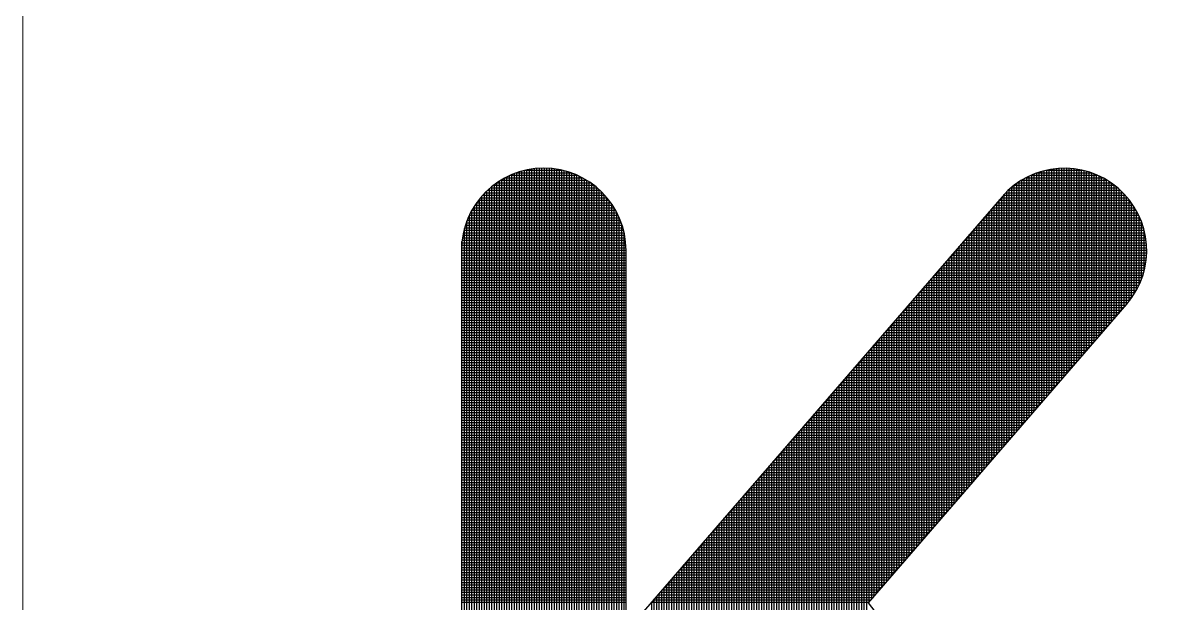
# Model space of a CAD drawing. Header units: inches. Extents: x 1128 to 1969, y -3 to 591.
# Drawn here: x 1795.09 to 1803.04, y 100.5 to 104.54 of the extents above; entities that cross this region are included whole.
import ezdxf

# ---------------------------------------------------------------- set-up
doc = ezdxf.new("R2010")
doc.units = ezdxf.units.IN
doc.header["$MEASUREMENT"] = 0
doc.layers.add('BG 0 -1', color=7, linetype='Continuous')
doc.layers.add('BG ÇÑ±¹Áö¿ª³\xad¹æ±â¼úÁÖ½ÄÈ¸»ç CI', color=7, linetype='Continuous')

msp = doc.modelspace()

# ---------------------------------------------------------------- linework, layer by layer
at = {"layer": 'BG 0 -1', "color": 7, "linetype": 'Continuous', "lineweight": 9}
msp.add_line((1795.0925, 197.7906), (1795.0925, 15.5006), dxfattribs=at)
at = {"layer": 'BG ÇÑ±¹Áö¿ª³\xad¹æ±â¼úÁÖ½ÄÈ¸»ç CI', "color": 242, "linetype": 'Continuous', "lineweight": 25, "true_color": 0xd51c29}
for p, q in [((1798.5768, 96.8906), (1798.5768, 103.5129)), ((1798.5833, 103.5145), (1798.8398, 103.5145)), ((1798.5942, 96.8867), (1798.5942, 103.5169)), ((1798.6115, 96.8834), (1798.6115, 103.5202)), ((1798.6289, 96.8806), (1798.6289, 103.523)), ((1798.6463, 96.8783), (1798.6463, 103.5253)), ((1798.6636, 96.8766), (1798.6636, 103.527)), ((1798.681, 96.8754), (1798.681, 103.5282)), ((1798.6984, 96.8747), (1798.6984, 103.5289)), ((1798.7157, 96.8746), (1798.7157, 103.529)), ((1798.7331, 96.875), (1798.7331, 103.5286)), ((1798.7505, 96.8759), (1798.7505, 103.5277)), ((1798.7678, 96.8773), (1798.7678, 103.5263)), ((1798.7852, 96.8793), (1798.7852, 103.5243)), ((1798.8026, 96.8818), (1798.8026, 103.5217)), ((1798.8199, 96.8849), (1798.8199, 103.5187)), ((1798.8373, 96.8885), (1798.8373, 103.515)), ((1802.2006, 103.5145), (1802.457, 103.5145)), ((1802.206, 101.9393), (1802.206, 103.5157)), ((1802.2234, 101.9594), (1802.2234, 103.5192)), ((1802.2407, 101.9795), (1802.2407, 103.5222)), ((1802.2581, 101.9996), (1802.2581, 103.5246)), ((1802.2755, 102.0197), (1802.2755, 103.5265)), ((1802.2928, 102.0398), (1802.2928, 103.5279)), ((1802.3102, 102.0599), (1802.3102, 103.5287)), ((1802.3275, 102.08), (1802.3275, 103.529)), ((1802.3449, 102.1001), (1802.3449, 103.5288)), ((1802.3623, 102.1202), (1802.3623, 103.528)), ((1802.3796, 102.1403), (1802.3796, 103.5268)), ((1802.397, 102.1604), (1802.397, 103.5249)), ((1802.4144, 102.1805), (1802.4144, 103.5226)), ((1802.4317, 102.2006), (1802.4317, 103.5197)), ((1802.4491, 102.2207), (1802.4491, 103.5162)), ((1798.4032, 96.9648), (1798.4032, 103.4388)), ((1798.413, 103.445), (1799.01, 103.445)), ((1798.4205, 96.9541), (1798.4205, 103.4495)), ((1798.4379, 96.9442), (1798.4379, 103.4594)), ((1798.4435, 103.4624), (1798.9796, 103.4624)), ((1798.4553, 96.9351), (1798.4553, 103.4684)), ((1798.4726, 96.9268), (1798.4726, 103.4768)), ((1798.4792, 103.4797), (1798.9439, 103.4797)), ((1798.49, 96.9192), (1798.49, 103.4844)), ((1798.5074, 96.9122), (1798.5074, 103.4914)), ((1798.5231, 103.4971), (1798.9, 103.4971)), ((1798.5247, 96.9059), (1798.5247, 103.4977)), ((1798.5421, 96.9002), (1798.5421, 103.5034)), ((1798.5594, 96.8951), (1798.5594, 103.5084)), ((1798.8546, 96.8927), (1798.8546, 103.5108)), ((1798.872, 96.8975), (1798.872, 103.5061)), ((1798.8894, 96.9029), (1798.8894, 103.5007)), ((1798.9067, 96.9089), (1798.9067, 103.4947)), ((1798.9241, 96.9155), (1798.9241, 103.4881)), ((1798.9415, 96.9228), (1798.9415, 103.4808)), ((1798.9588, 96.9308), (1798.9588, 103.4728)), ((1798.9762, 96.9394), (1798.9762, 103.4641)), ((1798.9936, 96.9489), (1798.9936, 103.4547)), ((1799.0109, 96.9591), (1799.0109, 103.4445)), ((1802.015, 101.7182), (1802.015, 103.4353)), ((1802.0303, 103.445), (1802.6273, 103.445)), ((1802.0323, 101.7383), (1802.0323, 103.4462)), ((1802.0497, 101.7584), (1802.0497, 103.4564)), ((1802.0608, 103.4624), (1802.5968, 103.4624)), ((1802.0671, 101.7785), (1802.0671, 103.4657)), ((1802.0844, 101.7986), (1802.0844, 103.4742)), ((1802.0965, 103.4797), (1802.5611, 103.4797)), ((1802.1018, 101.8187), (1802.1018, 103.4821)), ((1802.1192, 101.8388), (1802.1192, 103.4892)), ((1802.1365, 101.8589), (1802.1365, 103.4958)), ((1802.1404, 103.4971), (1802.5173, 103.4971)), ((1802.1539, 101.879), (1802.1539, 103.5016)), ((1802.1713, 101.8991), (1802.1713, 103.5069)), ((1802.1886, 101.9192), (1802.1886, 103.5116)), ((1802.4665, 102.2408), (1802.4665, 103.5122)), ((1802.4838, 102.2609), (1802.4838, 103.5076)), ((1802.5012, 102.281), (1802.5012, 103.5024)), ((1802.5186, 102.3011), (1802.5186, 103.4966)), ((1802.5359, 102.3212), (1802.5359, 103.4902)), ((1802.5533, 102.3413), (1802.5533, 103.4832)), ((1802.5706, 102.3614), (1802.5706, 103.4754)), ((1802.588, 102.3815), (1802.588, 103.467)), ((1802.6054, 102.4016), (1802.6054, 103.4578)), ((1802.6227, 102.4217), (1802.6227, 103.4478)), ((1802.6401, 102.4418), (1802.6401, 103.4369)), ((1798.3037, 103.3582), (1799.1194, 103.3582)), ((1798.3163, 97.0329), (1798.3163, 103.3707)), ((1798.3215, 103.3756), (1799.1015, 103.3756)), ((1798.3337, 97.017), (1798.3337, 103.3866)), ((1798.3411, 103.3929), (1799.082, 103.3929)), ((1798.3511, 97.0024), (1798.3511, 103.4012)), ((1798.3625, 103.4103), (1799.0605, 103.4103)), ((1798.3684, 96.9888), (1798.3684, 103.4148)), ((1798.3858, 96.9763), (1798.3858, 103.4273)), ((1798.3863, 103.4276), (1799.0367, 103.4276)), ((1799.0283, 96.9702), (1799.0283, 103.4334)), ((1799.0457, 96.9822), (1799.0457, 103.4213)), ((1799.063, 96.9952), (1799.063, 103.4084)), ((1799.0804, 97.0093), (1799.0804, 103.3943)), ((1799.0977, 97.0245), (1799.0977, 103.379)), ((1799.1151, 97.0411), (1799.1151, 103.3625)), ((1801.921, 103.3582), (1802.7366, 103.3582)), ((1801.9282, 101.6177), (1801.9282, 103.3654)), ((1801.9388, 103.3756), (1802.7188, 103.3756)), ((1801.9455, 101.6378), (1801.9455, 103.3817)), ((1801.9583, 103.3929), (1802.6993, 103.3929)), ((1801.9629, 101.6579), (1801.9629, 103.3967)), ((1801.9798, 103.4103), (1802.6778, 103.4103)), ((1801.9803, 101.678), (1801.9803, 103.4106)), ((1801.9976, 101.6981), (1801.9976, 103.4234)), ((1802.0036, 103.4276), (1802.654, 103.4276)), ((1802.6575, 102.4619), (1802.6575, 103.4252)), ((1802.6748, 102.482), (1802.6748, 103.4125)), ((1802.6922, 102.5021), (1802.6922, 103.3988)), ((1802.7096, 102.5222), (1802.7096, 103.384)), ((1802.7269, 102.5423), (1802.7269, 103.3678)), ((1798.2454, 103.2887), (1799.1777, 103.2887)), ((1798.2469, 97.1128), (1798.2469, 103.2908)), ((1798.2583, 103.3061), (1799.1648, 103.3061)), ((1798.2643, 97.0899), (1798.2643, 103.3137)), ((1798.2722, 103.3235), (1799.1509, 103.3235)), ((1798.2816, 97.0691), (1798.2816, 103.3344)), ((1798.2873, 103.3408), (1799.1358, 103.3408)), ((1798.299, 97.0502), (1798.299, 103.3533)), ((1799.1325, 97.0592), (1799.1325, 103.3444)), ((1799.1498, 97.0789), (1799.1498, 103.3247)), ((1799.1672, 97.1007), (1799.1672, 103.3029)), ((1799.1846, 97.1248), (1799.1846, 103.2788)), ((1801.8958, 103.3309), (1799.2838, 100.3072)), ((1801.8587, 101.5373), (1801.8587, 103.288)), ((1801.8594, 103.2887), (1802.7949, 103.2887)), ((1801.8744, 103.3061), (1802.7821, 103.3061)), ((1801.8761, 101.5574), (1801.8761, 103.3081)), ((1801.8894, 103.3235), (1802.7681, 103.3235)), ((1801.8934, 101.5775), (1801.8934, 103.3282)), ((1801.9046, 103.3408), (1802.753, 103.3408)), ((1801.9108, 101.5976), (1801.9108, 103.3476)), ((1802.7443, 102.5624), (1802.7443, 103.3503)), ((1802.7617, 102.5825), (1802.7617, 103.3311)), ((1802.779, 102.6036), (1802.779, 103.31)), ((1802.7964, 102.6269), (1802.7964, 103.2867)), ((1798.1945, 103.2019), (1799.2286, 103.2019)), ((1798.1948, 97.201), (1798.1948, 103.2026)), ((1798.2031, 103.2193), (1799.22, 103.2193)), ((1798.2122, 97.1674), (1798.2122, 103.2362)), ((1798.2124, 103.2366), (1799.2107, 103.2366)), ((1798.2225, 103.254), (1799.2005, 103.254)), ((1798.2295, 97.1384), (1798.2295, 103.2652)), ((1798.2335, 103.2714), (1799.1895, 103.2714)), ((1799.2019, 97.1519), (1799.2019, 103.2517)), ((1799.2193, 97.1829), (1799.2193, 103.2207)), ((1801.7844, 103.2019), (1802.8459, 103.2019)), ((1801.7892, 101.4569), (1801.7892, 103.2076)), ((1801.7994, 103.2193), (1802.8373, 103.2193)), ((1801.8066, 101.477), (1801.8066, 103.2277)), ((1801.8144, 103.2366), (1802.8279, 103.2366)), ((1801.824, 101.4971), (1801.824, 103.2478)), ((1801.8294, 103.254), (1802.8178, 103.254)), ((1801.8413, 101.5172), (1801.8413, 103.2679)), ((1801.8444, 103.2714), (1802.8068, 103.2714)), ((1802.8138, 102.653), (1802.8138, 103.2606)), ((1802.8311, 102.6827), (1802.8311, 103.2309)), ((1802.8485, 102.7172), (1802.8485, 103.1964)), ((1798.1669, 103.1325), (1799.2561, 103.1325)), ((1798.1728, 103.1498), (1799.2502, 103.1498)), ((1798.1774, 97.2414), (1798.1774, 103.1622)), ((1798.1794, 103.1672), (1799.2437, 103.1672)), ((1798.1866, 103.1845), (1799.2365, 103.1845)), ((1799.2367, 97.2194), (1799.2367, 103.1841)), ((1799.254, 97.2647), (1799.254, 103.1389)), ((1801.7198, 101.3765), (1801.7198, 103.1272)), ((1801.7244, 103.1325), (1802.8734, 103.1325)), ((1801.7372, 101.3966), (1801.7372, 103.1473)), ((1801.7394, 103.1498), (1802.8675, 103.1498)), ((1801.7544, 103.1672), (1802.861, 103.1672)), ((1801.7545, 101.4167), (1801.7545, 103.1674)), ((1801.7694, 103.1845), (1802.8538, 103.1845)), ((1801.7719, 101.4368), (1801.7719, 103.1875)), ((1802.8658, 102.7592), (1802.8658, 103.1544)), ((1798.1462, 103.0456), (1799.2768, 103.0456)), ((1798.1492, 103.063), (1799.2738, 103.063)), ((1798.1528, 103.0804), (1799.2703, 103.0804)), ((1798.1569, 103.0977), (1799.2661, 103.0977)), ((1798.1601, 97.294), (1798.1601, 103.1096)), ((1798.1616, 103.1151), (1799.2614, 103.1151)), ((1799.2714, 97.3284), (1799.2714, 103.0751)), ((1801.6494, 103.0456), (1802.8941, 103.0456)), ((1801.6503, 101.296), (1801.6503, 103.0467)), ((1801.6644, 103.063), (1802.8911, 103.063)), ((1801.6677, 101.3161), (1801.6677, 103.0668)), ((1801.6794, 103.0804), (1802.8875, 103.0804)), ((1801.6851, 101.3362), (1801.6851, 103.0869)), ((1801.6944, 103.0977), (1802.8834, 103.0977)), ((1801.7024, 101.3563), (1801.7024, 103.1071)), ((1801.7094, 103.1151), (1802.8787, 103.1151)), ((1802.8832, 102.8151), (1802.8832, 103.0985)), ((1798.1393, 102.9588), (1799.2838, 102.9588)), ((1798.1393, 102.9568), (1798.1393, 97.4468)), ((1798.1396, 102.9762), (1799.2834, 102.9762)), ((1798.1405, 102.9935), (1799.2826, 102.9935)), ((1798.1419, 103.0109), (1799.2812, 103.0109)), ((1798.1427, 97.3845), (1798.1427, 103.0191)), ((1798.1438, 103.0283), (1799.2793, 103.0283)), ((1799.2838, 100.3072), (1799.2838, 102.9568)), ((1801.5744, 102.9588), (1802.901, 102.9588)), ((1801.5809, 101.2156), (1801.5809, 102.9663)), ((1801.5894, 102.9762), (1802.9007, 102.9762)), ((1801.5982, 101.2357), (1801.5982, 102.9864)), ((1801.6044, 102.9935), (1802.8999, 102.9935)), ((1801.6156, 101.2558), (1801.6156, 103.0065)), ((1801.6194, 103.0109), (1802.8985, 103.0109)), ((1801.633, 101.2759), (1801.633, 103.0266)), ((1801.6344, 103.0283), (1802.8966, 103.0283)), ((1802.9006, 102.9338), (1802.9006, 102.9798)), ((1798.1393, 102.9414), (1799.2838, 102.9414)), ((1798.1393, 102.9241), (1799.2838, 102.9241)), ((1798.1393, 102.9067), (1799.2838, 102.9067)), ((1798.1393, 102.8893), (1799.2838, 102.8893)), ((1801.5114, 101.1352), (1801.5114, 102.8859)), ((1801.5144, 102.8893), (1802.897, 102.8893)), ((1801.5288, 101.1553), (1801.5288, 102.906)), ((1801.5294, 102.9067), (1802.8988, 102.9067)), ((1801.5444, 102.9241), (1802.9001, 102.9241)), ((1801.5461, 101.1754), (1801.5461, 102.9261)), ((1801.5594, 102.9414), (1802.9008, 102.9414)), ((1801.5635, 101.1955), (1801.5635, 102.9462)), ((1798.1393, 102.872), (1799.2838, 102.872)), ((1798.1393, 102.8546), (1799.2838, 102.8546)), ((1798.1393, 102.8373), (1799.2838, 102.8373)), ((1798.1393, 102.8199), (1799.2838, 102.8199)), ((1798.1393, 102.8025), (1799.2838, 102.8025)), ((1801.4394, 102.8025), (1802.8799, 102.8025)), ((1801.442, 101.0548), (1801.442, 102.8055)), ((1801.4544, 102.8199), (1802.8844, 102.8199)), ((1801.4593, 101.0749), (1801.4593, 102.8256)), ((1801.4694, 102.8373), (1802.8884, 102.8373)), ((1801.4767, 101.095), (1801.4767, 102.8457)), ((1801.4844, 102.8546), (1802.8918, 102.8546)), ((1801.494, 101.1151), (1801.494, 102.8658)), ((1801.4994, 102.872), (1802.8947, 102.872)), ((1798.1393, 102.7852), (1799.2838, 102.7852)), ((1798.1393, 102.7678), (1799.2838, 102.7678)), ((1798.1393, 102.7504), (1799.2838, 102.7504)), ((1798.1393, 102.7331), (1799.2838, 102.7331)), ((1801.3725, 100.9744), (1801.3725, 102.7251)), ((1801.3794, 102.7331), (1802.8555, 102.7331)), ((1801.3899, 100.9945), (1801.3899, 102.7452)), ((1801.3944, 102.7504), (1802.8625, 102.7504)), ((1801.4072, 101.0146), (1801.4072, 102.7653)), ((1801.4094, 102.7678), (1802.8689, 102.7678)), ((1801.4244, 102.7852), (1802.8747, 102.7852)), ((1801.4246, 101.0347), (1801.4246, 102.7854)), ((1798.1393, 102.7157), (1799.2838, 102.7157)), ((1798.1393, 102.6983), (1799.2838, 102.6983)), ((1798.1393, 102.681), (1799.2838, 102.681)), ((1798.1393, 102.6636), (1799.2838, 102.6636)), ((1798.1393, 102.6462), (1799.2838, 102.6462)), ((1801.303, 100.894), (1801.303, 102.6447)), ((1801.3044, 102.6462), (1802.8094, 102.6462)), ((1801.3194, 102.6636), (1802.8202, 102.6636)), ((1801.3204, 100.9141), (1801.3204, 102.6648)), ((1801.3344, 102.681), (1802.8302, 102.681)), ((1801.3378, 100.9342), (1801.3378, 102.6849)), ((1801.3494, 102.6983), (1802.8393, 102.6983)), ((1801.3551, 100.9543), (1801.3551, 102.705)), ((1801.3644, 102.7157), (1802.8478, 102.7157)), ((1798.1393, 102.6289), (1799.2838, 102.6289)), ((1798.1393, 102.6115), (1799.2838, 102.6115)), ((1798.1393, 102.5942), (1799.2838, 102.5942)), ((1798.1393, 102.5768), (1799.2838, 102.5768)), ((1798.1393, 102.5594), (1799.2838, 102.5594)), ((1800.9691, 100.5074), (1802.7618, 102.5827)), ((1801.2293, 102.5594), (1802.7417, 102.5594)), ((1801.2336, 100.8136), (1801.2336, 102.5643)), ((1801.2443, 102.5768), (1802.7567, 102.5768)), ((1801.2509, 100.8337), (1801.2509, 102.5844)), ((1801.2593, 102.5942), (1802.7715, 102.5942)), ((1801.2683, 100.8538), (1801.2683, 102.6045)), ((1801.2743, 102.6115), (1802.7851, 102.6115)), ((1801.2857, 100.8739), (1801.2857, 102.6246)), ((1801.2894, 102.6289), (1802.7978, 102.6289)), ((1798.1393, 102.5421), (1799.2838, 102.5421)), ((1798.1393, 102.5247), (1799.2838, 102.5247)), ((1798.1393, 102.5073), (1799.2838, 102.5073)), ((1798.1393, 102.49), (1799.2838, 102.49)), ((1801.1641, 100.7332), (1801.1641, 102.4839)), ((1801.1693, 102.49), (1802.6817, 102.49)), ((1801.1815, 100.7533), (1801.1815, 102.504)), ((1801.1843, 102.5073), (1802.6967, 102.5073)), ((1801.1989, 100.7734), (1801.1989, 102.5241)), ((1801.1993, 102.5247), (1802.7117, 102.5247)), ((1801.2143, 102.5421), (1802.7267, 102.5421)), ((1801.2162, 100.7935), (1801.2162, 102.5442)), ((1798.1393, 102.4726), (1799.2838, 102.4726)), ((1798.1393, 102.4552), (1799.2838, 102.4552)), ((1798.1393, 102.4379), (1799.2838, 102.4379)), ((1798.1393, 102.4205), (1799.2838, 102.4205)), ((1798.1393, 102.4031), (1799.2838, 102.4031)), ((1801.0943, 102.4031), (1802.6067, 102.4031)), ((1801.0947, 100.6528), (1801.0947, 102.4035)), ((1801.1093, 102.4205), (1802.6217, 102.4205)), ((1801.112, 100.6729), (1801.112, 102.4236)), ((1801.1243, 102.4379), (1802.6367, 102.4379)), ((1801.1294, 100.693), (1801.1294, 102.4437)), ((1801.1393, 102.4552), (1802.6517, 102.4552)), ((1801.1468, 100.7131), (1801.1468, 102.4638)), ((1801.1543, 102.4726), (1802.6667, 102.4726)), ((1798.1393, 102.3858), (1799.2838, 102.3858)), ((1798.1393, 102.3684), (1799.2838, 102.3684)), ((1798.1393, 102.351), (1799.2838, 102.351)), ((1798.1393, 102.3337), (1799.2838, 102.3337)), ((1801.0252, 100.5724), (1801.0252, 102.3231)), ((1801.0343, 102.3337), (1802.5467, 102.3337)), ((1801.0426, 100.5925), (1801.0426, 102.3432)), ((1801.0493, 102.351), (1802.5617, 102.351)), ((1801.0599, 100.6126), (1801.0599, 102.3633)), ((1801.0643, 102.3684), (1802.5767, 102.3684)), ((1801.0773, 100.6327), (1801.0773, 102.3834)), ((1801.0793, 102.3858), (1802.5917, 102.3858)), ((1798.1393, 102.3163), (1799.2838, 102.3163)), ((1798.1393, 102.299), (1799.2838, 102.299)), ((1798.1393, 102.2816), (1799.2838, 102.2816)), ((1798.1393, 102.2642), (1799.2838, 102.2642)), ((1798.1393, 102.2469), (1799.2838, 102.2469)), ((1800.9557, 98.649), (1800.9557, 102.2427)), ((1800.9593, 102.2469), (1802.4717, 102.2469)), ((1800.9731, 100.5121), (1800.9731, 102.2628)), ((1800.9743, 102.2642), (1802.4867, 102.2642)), ((1800.9893, 102.2816), (1802.5017, 102.2816)), ((1800.9905, 100.5322), (1800.9905, 102.2829)), ((1801.0043, 102.299), (1802.5167, 102.299)), ((1801.0078, 100.5523), (1801.0078, 102.303)), ((1801.0193, 102.3163), (1802.5317, 102.3163)), ((1798.1393, 102.2295), (1799.2838, 102.2295)), ((1798.1393, 102.2121), (1799.2838, 102.2121)), ((1798.1393, 102.1948), (1799.2838, 102.1948)), ((1798.1393, 102.1774), (1799.2838, 102.1774)), ((1800.8863, 98.7404), (1800.8863, 102.1623)), ((1800.8993, 102.1774), (1802.4117, 102.1774)), ((1800.9037, 98.7176), (1800.9037, 102.1824)), ((1800.9143, 102.1948), (1802.4267, 102.1948)), ((1800.921, 98.6947), (1800.921, 102.2025)), ((1800.9293, 102.2121), (1802.4417, 102.2121)), ((1800.9384, 98.6719), (1800.9384, 102.2226)), ((1800.9443, 102.2295), (1802.4567, 102.2295)), ((1798.1393, 102.16), (1799.2838, 102.16)), ((1798.1393, 102.1427), (1799.2838, 102.1427)), ((1798.1393, 102.1253), (1799.2838, 102.1253)), ((1798.1393, 102.1079), (1799.2838, 102.1079)), ((1798.1393, 102.0906), (1799.2838, 102.0906)), ((1800.8168, 98.8318), (1800.8168, 102.0819)), ((1800.8243, 102.0906), (1802.3367, 102.0906)), ((1800.8342, 98.8089), (1800.8342, 102.102)), ((1800.8393, 102.1079), (1802.3517, 102.1079)), ((1800.8516, 98.7861), (1800.8516, 102.1221)), ((1800.8543, 102.1253), (1802.3667, 102.1253)), ((1800.8689, 98.7632), (1800.8689, 102.1422)), ((1800.8693, 102.1427), (1802.3817, 102.1427)), ((1800.8843, 102.16), (1802.3967, 102.16)), ((1798.1393, 102.0732), (1799.2838, 102.0732)), ((1798.1393, 102.0559), (1799.2838, 102.0559)), ((1798.1393, 102.0385), (1799.2838, 102.0385)), ((1798.1393, 102.0211), (1799.2838, 102.0211)), ((1798.1393, 102.0038), (1799.2838, 102.0038)), ((1800.7493, 102.0038), (1802.2617, 102.0038)), ((1800.7643, 102.0211), (1802.2767, 102.0211)), ((1800.7647, 98.9003), (1800.7647, 102.0216)), ((1800.7793, 102.0385), (1802.2917, 102.0385)), ((1800.7821, 98.8774), (1800.7821, 102.0417)), ((1800.7943, 102.0559), (1802.3067, 102.0559)), ((1800.7995, 98.8546), (1800.7995, 102.0618)), ((1800.8093, 102.0732), (1802.3217, 102.0732)), ((1798.1393, 101.9864), (1799.2838, 101.9864)), ((1798.1393, 101.969), (1799.2838, 101.969)), ((1798.1393, 101.9517), (1799.2838, 101.9517)), ((1798.1393, 101.9343), (1799.2838, 101.9343)), ((1800.6893, 101.9343), (1802.2017, 101.9343)), ((1800.6953, 98.9916), (1800.6953, 101.9412)), ((1800.7043, 101.9517), (1802.2167, 101.9517)), ((1800.7126, 98.9688), (1800.7126, 101.9613)), ((1800.7193, 101.969), (1802.2317, 101.969)), ((1800.73, 98.9459), (1800.73, 101.9814)), ((1800.7343, 101.9864), (1802.2467, 101.9864)), ((1800.7474, 98.9231), (1800.7474, 102.0015)), ((1798.1393, 101.9169), (1799.2838, 101.9169)), ((1798.1393, 101.8996), (1799.2838, 101.8996)), ((1798.1393, 101.8822), (1799.2838, 101.8822)), ((1798.1393, 101.8648), (1799.2838, 101.8648)), ((1798.1393, 101.8475), (1799.2838, 101.8475)), ((1800.6143, 101.8475), (1802.1267, 101.8475)), ((1800.6258, 99.083), (1800.6258, 101.8608)), ((1800.6293, 101.8648), (1802.1417, 101.8648)), ((1800.6432, 99.0601), (1800.6432, 101.8809)), ((1800.6443, 101.8822), (1802.1567, 101.8822)), ((1800.6593, 101.8996), (1802.1717, 101.8996)), ((1800.6606, 99.0373), (1800.6606, 101.901)), ((1800.6743, 101.9169), (1802.1867, 101.9169)), ((1800.6779, 99.0145), (1800.6779, 101.9211)), ((1798.1393, 101.8301), (1799.2838, 101.8301)), ((1798.1393, 101.8127), (1799.2838, 101.8127)), ((1798.1393, 101.7954), (1799.2838, 101.7954)), ((1798.1393, 101.778), (1799.2838, 101.778)), ((1800.5543, 101.778), (1802.0667, 101.778)), ((1800.5564, 99.1743), (1800.5564, 101.7804)), ((1800.5693, 101.7954), (1802.0817, 101.7954)), ((1800.5737, 99.1515), (1800.5737, 101.8005)), ((1800.5843, 101.8127), (1802.0967, 101.8127)), ((1800.5911, 99.1287), (1800.5911, 101.8206)), ((1800.5993, 101.8301), (1802.1117, 101.8301)), ((1800.6085, 99.1058), (1800.6085, 101.8407)), ((1798.1393, 101.7607), (1799.2838, 101.7607)), ((1798.1393, 101.7433), (1799.2838, 101.7433)), ((1798.1393, 101.7259), (1799.2838, 101.7259)), ((1798.1393, 101.7086), (1799.2838, 101.7086)), ((1798.1393, 101.6912), (1799.2838, 101.6912)), ((1800.4793, 101.6912), (1801.9917, 101.6912)), ((1800.4869, 99.2657), (1800.4869, 101.7)), ((1800.4943, 101.7086), (1802.0067, 101.7086)), ((1800.5043, 99.2428), (1800.5043, 101.7201)), ((1800.5093, 101.7259), (1802.0217, 101.7259)), ((1800.5216, 99.22), (1800.5216, 101.7402)), ((1800.5243, 101.7433), (1802.0367, 101.7433)), ((1800.539, 99.1972), (1800.539, 101.7603)), ((1800.5393, 101.7607), (1802.0517, 101.7607)), ((1798.1393, 101.6738), (1799.2838, 101.6738)), ((1798.1393, 101.6565), (1799.2838, 101.6565)), ((1798.1393, 101.6391), (1799.2838, 101.6391)), ((1798.1393, 101.6217), (1799.2838, 101.6217)), ((1800.4175, 99.357), (1800.4175, 101.6196)), ((1800.4193, 101.6217), (1801.9317, 101.6217)), ((1800.4343, 101.6391), (1801.9467, 101.6391)), ((1800.4348, 99.3342), (1800.4348, 101.6397)), ((1800.4493, 101.6565), (1801.9617, 101.6565)), ((1800.4522, 99.3114), (1800.4522, 101.6598)), ((1800.4643, 101.6738), (1801.9767, 101.6738)), ((1800.4695, 99.2885), (1800.4695, 101.6799)), ((1798.1393, 101.6044), (1799.2838, 101.6044)), ((1798.1393, 101.587), (1799.2838, 101.587)), ((1798.1393, 101.5696), (1799.2838, 101.5696)), ((1798.1393, 101.5523), (1799.2838, 101.5523)), ((1798.1393, 101.5349), (1799.2838, 101.5349)), ((1800.3443, 101.5349), (1801.8567, 101.5349)), ((1800.348, 99.4484), (1800.348, 101.5392)), ((1800.3593, 101.5523), (1801.8717, 101.5523)), ((1800.3654, 99.4256), (1800.3654, 101.5593)), ((1800.3743, 101.5696), (1801.8867, 101.5696)), ((1800.3827, 99.4027), (1800.3827, 101.5794)), ((1800.3893, 101.587), (1801.9017, 101.587)), ((1800.4001, 99.3799), (1800.4001, 101.5995)), ((1800.4043, 101.6044), (1801.9167, 101.6044)), ((1798.1393, 101.5176), (1799.2838, 101.5176)), ((1798.1393, 101.5002), (1799.2838, 101.5002)), ((1798.1393, 101.4828), (1799.2838, 101.4828)), ((1798.1393, 101.4655), (1799.2838, 101.4655)), ((1798.1393, 101.4481), (1799.2838, 101.4481)), ((1800.2693, 101.4481), (1801.7817, 101.4481)), ((1800.2785, 99.5398), (1800.2785, 101.4588)), ((1800.2843, 101.4655), (1801.7967, 101.4655)), ((1800.2959, 99.5169), (1800.2959, 101.4789)), ((1800.2993, 101.4828), (1801.8117, 101.4828)), ((1800.3133, 99.4941), (1800.3133, 101.499)), ((1800.3143, 101.5002), (1801.8267, 101.5002)), ((1800.3293, 101.5176), (1801.8417, 101.5176)), ((1800.3306, 99.4712), (1800.3306, 101.5191)), ((1798.1393, 101.4307), (1799.2838, 101.4307)), ((1798.1393, 101.4134), (1799.2838, 101.4134)), ((1798.1393, 101.396), (1799.2838, 101.396)), ((1798.1393, 101.3786), (1799.2838, 101.3786)), ((1800.2091, 99.6277), (1800.2091, 101.3784)), ((1800.2093, 101.3786), (1801.7217, 101.3786)), ((1800.2243, 101.396), (1801.7367, 101.396)), ((1800.2264, 99.6083), (1800.2264, 101.3985)), ((1800.2393, 101.4134), (1801.7517, 101.4134)), ((1800.2438, 99.5854), (1800.2438, 101.4186)), ((1800.2543, 101.4307), (1801.7667, 101.4307)), ((1800.2612, 99.5626), (1800.2612, 101.4387)), ((1798.1393, 101.3613), (1799.2838, 101.3613)), ((1798.1393, 101.3439), (1799.2838, 101.3439)), ((1798.1393, 101.3265), (1799.2838, 101.3265)), ((1798.1393, 101.3092), (1799.2838, 101.3092)), ((1798.1393, 101.2918), (1799.2838, 101.2918)), ((1800.1343, 101.2918), (1801.6467, 101.2918)), ((1800.1396, 99.5473), (1800.1396, 101.298)), ((1800.1493, 101.3092), (1801.6617, 101.3092)), ((1800.157, 99.5674), (1800.157, 101.3181)), ((1800.1643, 101.3265), (1801.6767, 101.3265)), ((1800.1743, 99.5875), (1800.1743, 101.3382)), ((1800.1793, 101.3439), (1801.6917, 101.3439)), ((1800.1917, 99.6076), (1800.1917, 101.3583)), ((1800.1943, 101.3613), (1801.7067, 101.3613)), ((1798.1393, 101.2745), (1799.2838, 101.2745)), ((1798.1393, 101.2571), (1799.2838, 101.2571)), ((1798.1393, 101.2397), (1799.2838, 101.2397)), ((1798.1393, 101.2224), (1799.2838, 101.2224)), ((1800.0702, 99.4669), (1800.0702, 101.2176)), ((1800.0743, 101.2224), (1801.5867, 101.2224)), ((1800.0875, 99.487), (1800.0875, 101.2377)), ((1800.0893, 101.2397), (1801.6017, 101.2397)), ((1800.1043, 101.2571), (1801.6167, 101.2571)), ((1800.1049, 99.5071), (1800.1049, 101.2578)), ((1800.1193, 101.2745), (1801.6317, 101.2745)), ((1800.1223, 99.5272), (1800.1223, 101.2779)), ((1798.1393, 101.205), (1799.2838, 101.205)), ((1798.1393, 101.1876), (1799.2838, 101.1876)), ((1798.1393, 101.1703), (1799.2838, 101.1703)), ((1798.1393, 101.1529), (1799.2838, 101.1529)), ((1798.1393, 101.1355), (1799.2838, 101.1355)), ((1799.9993, 101.1355), (1801.5117, 101.1355)), ((1800.0007, 99.3865), (1800.0007, 101.1372)), ((1800.0143, 101.1529), (1801.5267, 101.1529)), ((1800.0181, 99.4066), (1800.0181, 101.1573)), ((1800.0293, 101.1703), (1801.5417, 101.1703)), ((1800.0354, 99.4267), (1800.0354, 101.1774)), ((1800.0443, 101.1876), (1801.5567, 101.1876)), ((1800.0528, 99.4468), (1800.0528, 101.1975)), ((1800.0593, 101.205), (1801.5717, 101.205)), ((1798.1393, 101.1182), (1799.2838, 101.1182)), ((1798.1393, 101.1008), (1799.2838, 101.1008)), ((1798.1393, 101.0834), (1799.2838, 101.0834)), ((1798.1393, 101.0661), (1799.2838, 101.0661)), ((1798.1393, 101.0487), (1799.2838, 101.0487)), ((1799.9243, 101.0487), (1801.4367, 101.0487)), ((1799.9312, 99.306), (1799.9312, 101.0568)), ((1799.9393, 101.0661), (1801.4517, 101.0661)), ((1799.9486, 99.3262), (1799.9486, 101.0769)), ((1799.9543, 101.0834), (1801.4667, 101.0834)), ((1799.966, 99.3463), (1799.966, 101.097)), ((1799.9693, 101.1008), (1801.4817, 101.1008)), ((1799.9833, 99.3664), (1799.9833, 101.1171)), ((1799.9843, 101.1182), (1801.4967, 101.1182)), ((1798.1393, 101.0313), (1799.2838, 101.0313)), ((1798.1393, 101.014), (1799.2838, 101.014)), ((1798.1393, 100.9966), (1799.2838, 100.9966)), ((1798.1393, 100.9793), (1799.2838, 100.9793)), ((1799.8618, 99.2256), (1799.8618, 100.9763)), ((1799.8643, 100.9793), (1801.3767, 100.9793)), ((1799.8792, 99.2457), (1799.8792, 100.9964)), ((1799.8793, 100.9966), (1801.3917, 100.9966)), ((1799.8943, 101.014), (1801.4067, 101.014)), ((1799.8965, 99.2658), (1799.8965, 101.0165)), ((1799.9093, 101.0313), (1801.4217, 101.0313)), ((1799.9139, 99.2859), (1799.9139, 101.0366)), ((1798.1393, 100.9619), (1799.2838, 100.9619)), ((1798.1393, 100.9445), (1799.2838, 100.9445)), ((1798.1393, 100.9272), (1799.2838, 100.9272)), ((1798.1393, 100.9098), (1799.2838, 100.9098)), ((1798.1393, 100.8924), (1799.2838, 100.8924)), ((1799.7893, 100.8924), (1801.3017, 100.8924)), ((1799.7923, 99.1452), (1799.7923, 100.8959)), ((1799.8043, 100.9098), (1801.3167, 100.9098)), ((1799.8097, 99.1653), (1799.8097, 100.916)), ((1799.8193, 100.9272), (1801.3317, 100.9272)), ((1799.8271, 99.1854), (1799.8271, 100.9361)), ((1799.8343, 100.9445), (1801.3467, 100.9445)), ((1799.8444, 99.2055), (1799.8444, 100.9562)), ((1799.8493, 100.9619), (1801.3617, 100.9619)), ((1798.1393, 100.8751), (1799.2838, 100.8751)), ((1798.1393, 100.8577), (1799.2838, 100.8577)), ((1798.1393, 100.8403), (1799.2838, 100.8403)), ((1798.1393, 100.823), (1799.2838, 100.823)), ((1799.7229, 99.0648), (1799.7229, 100.8155)), ((1799.7293, 100.823), (1801.2417, 100.823)), ((1799.7402, 99.0849), (1799.7402, 100.8356)), ((1799.7443, 100.8403), (1801.2567, 100.8403)), ((1799.7576, 99.105), (1799.7576, 100.8557)), ((1799.7593, 100.8577), (1801.2717, 100.8577)), ((1799.7743, 100.8751), (1801.2867, 100.8751)), ((1799.775, 99.1251), (1799.775, 100.8758)), ((1798.1393, 100.8056), (1799.2838, 100.8056)), ((1798.1393, 100.7882), (1799.2838, 100.7882)), ((1798.1393, 100.7709), (1799.2838, 100.7709)), ((1798.1393, 100.7535), (1799.2838, 100.7535)), ((1798.1393, 100.7362), (1799.2838, 100.7362)), ((1799.6534, 98.9844), (1799.6534, 100.7351)), ((1799.6543, 100.7362), (1801.1667, 100.7362)), ((1799.6693, 100.7535), (1801.1817, 100.7535)), ((1799.6708, 99.0045), (1799.6708, 100.7552)), ((1799.6843, 100.7709), (1801.1967, 100.7709)), ((1799.6881, 99.0246), (1799.6881, 100.7753)), ((1799.6993, 100.7882), (1801.2117, 100.7882)), ((1799.7055, 99.0447), (1799.7055, 100.7954)), ((1799.7143, 100.8056), (1801.2267, 100.8056)), ((1798.1393, 100.7188), (1799.2838, 100.7188)), ((1798.1393, 100.7014), (1799.2838, 100.7014)), ((1798.1393, 100.6841), (1799.2838, 100.6841)), ((1798.1393, 100.6667), (1799.2838, 100.6667)), ((1799.584, 98.904), (1799.584, 100.6547)), ((1799.5943, 100.6667), (1801.1067, 100.6667)), ((1799.6013, 98.9241), (1799.6013, 100.6748)), ((1799.6093, 100.6841), (1801.1217, 100.6841)), ((1799.6187, 98.9442), (1799.6187, 100.6949)), ((1799.6243, 100.7014), (1801.1367, 100.7014)), ((1799.636, 98.9643), (1799.636, 100.715)), ((1799.6393, 100.7188), (1801.1517, 100.7188)), ((1798.1393, 100.6493), (1799.2838, 100.6493)), ((1798.1393, 100.632), (1799.2838, 100.632)), ((1798.1393, 100.6146), (1799.2838, 100.6146)), ((1798.1393, 100.5972), (1799.2838, 100.5972)), ((1798.1393, 100.5799), (1799.2838, 100.5799)), ((1799.5145, 98.8236), (1799.5145, 100.5743)), ((1799.5193, 100.5799), (1801.0317, 100.5799)), ((1799.5319, 98.8437), (1799.5319, 100.5944)), ((1799.5343, 100.5972), (1801.0467, 100.5972)), ((1799.5492, 98.8638), (1799.5492, 100.6145)), ((1799.5493, 100.6146), (1801.0617, 100.6146)), ((1799.5643, 100.632), (1801.0767, 100.632)), ((1799.5666, 98.8839), (1799.5666, 100.6346)), ((1799.5793, 100.6493), (1801.0917, 100.6493)), ((1798.1393, 100.5625), (1799.2838, 100.5625)), ((1798.1393, 100.5451), (1799.2838, 100.5451)), ((1798.1393, 100.5278), (1799.2838, 100.5278)), ((1798.1393, 100.5104), (1799.2838, 100.5104)), ((1799.4593, 100.5104), (1800.9716, 100.5104)), ((1799.4624, 98.7633), (1799.4624, 100.514)), ((1799.4743, 100.5278), (1800.9866, 100.5278)), ((1799.4798, 98.7834), (1799.4798, 100.5341)), ((1799.4893, 100.5451), (1801.0017, 100.5451)), ((1799.4971, 98.8035), (1799.4971, 100.5542)), ((1799.5043, 100.5625), (1801.0167, 100.5625)), ((1803.0428, 97.7949), (1800.9691, 100.5074))]:
    msp.add_line(p, q, dxfattribs=at)
for centre, start, end in [((1798.7115, 102.9568), 0, 180), ((1802.3288, 102.9568), 319.17747, 139.17747)]:
    msp.add_arc(centre, 0.5722, start, end, dxfattribs=at)

doc.saveas('drawing.dxf')
